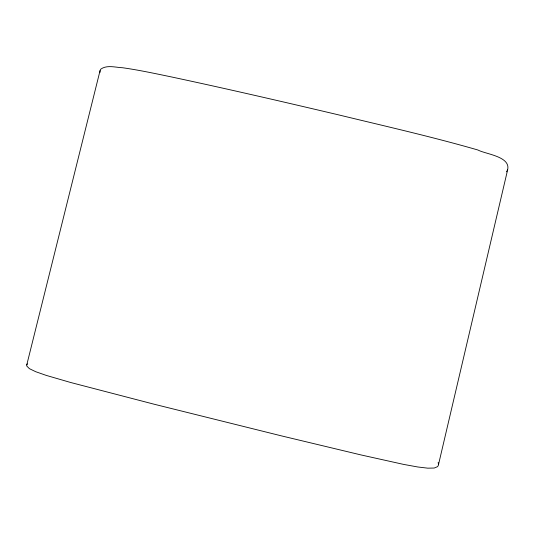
<?xml version="1.0" encoding="UTF-8"?>
<svg xmlns="http://www.w3.org/2000/svg" width="535" height="535" viewBox="0 0 535 535"><rect width="100%" height="100%" fill="white"/><g stroke="black" fill="none" stroke-linecap="round" stroke-linejoin="round"><path stroke-width="0.8" d="M99.998 72.472L100.065 70.633L100.794 69.142C107.013 64.655 115.553 67.477 122.602 67.744C138.618 70.005 154.434 73.409 170.257 76.686C226.773 88.736 283.075 101.77 339.317 115.045C385.601 126.267 432.093 136.799 477.869 149.987C485.626 154.187 510.871 156.427 507.641 169.802L438.285 465.53L437.563 466.66L434.193 468.038L427.766 468.165L417.741 466.975L403.611 464.4L361.112 454.957L281.263 435.831L153.706 404.112L70.6 382.478L46.184 375.376L35.718 371.705L29.412 368.668L26.817 366.094L26.75 364.93L100.065 70.633M506.491 171.809L507.641 169.802M26.75 364.93L27.419 363.82M438.152 462.501L438.453 464.139"/></g></svg>
